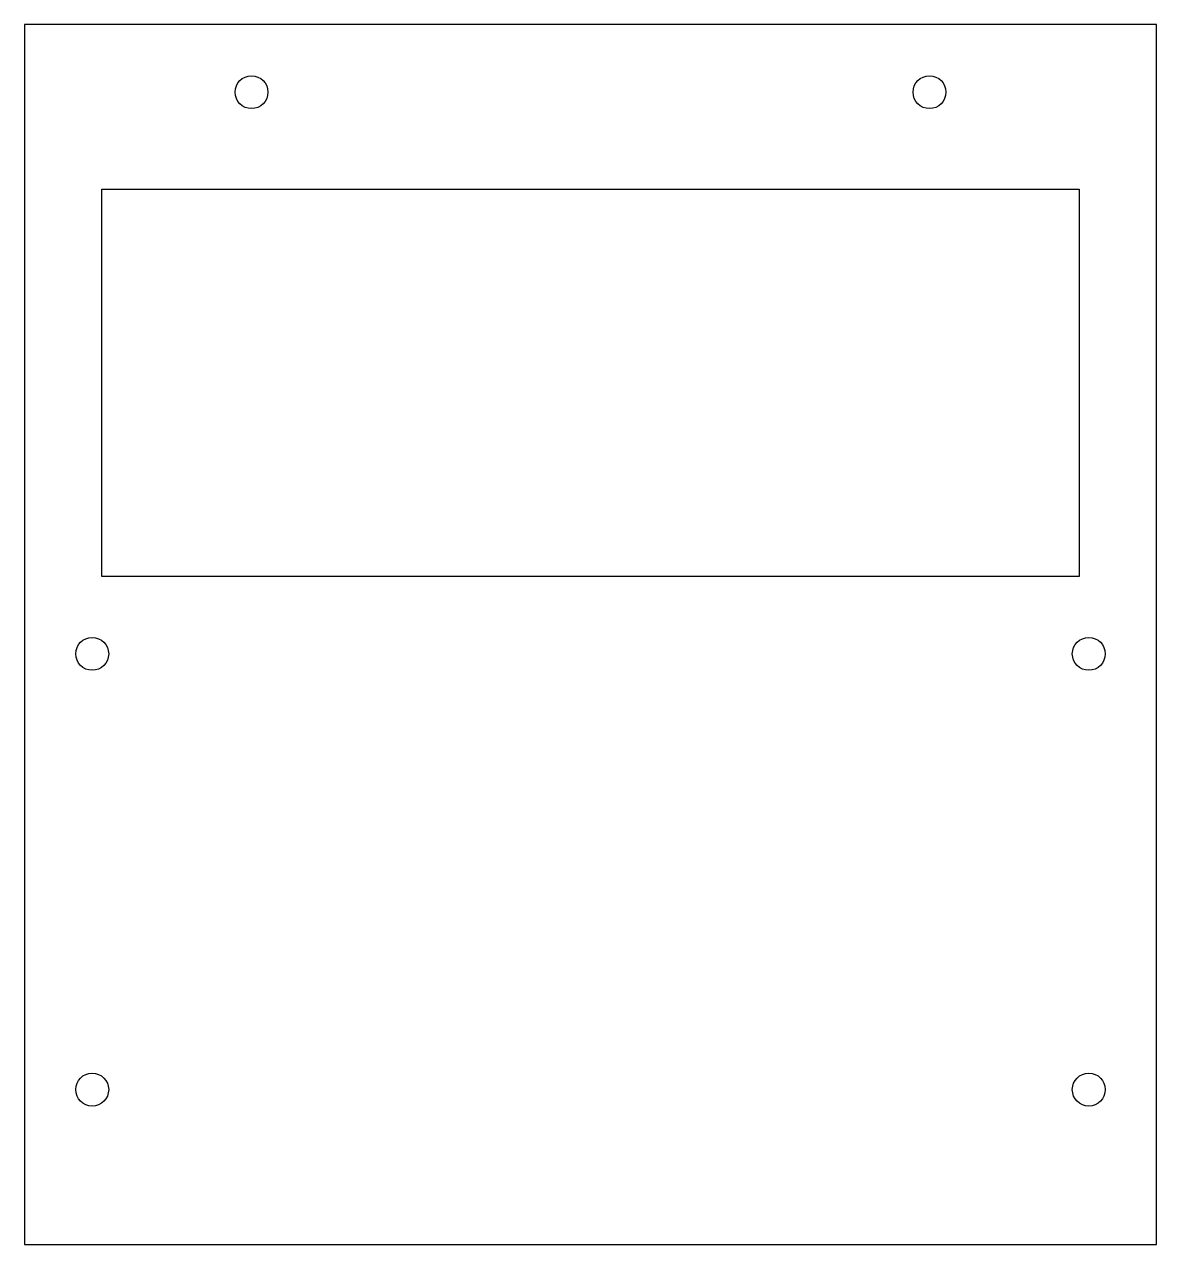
# Model space of a CAD drawing. Header units: millimetres. Extents: x 0 to 117, y 0 to 126.
import ezdxf

# ---------------------------------------------------------------- set-up
doc = ezdxf.new("R2010")
doc.units = ezdxf.units.MM

msp = doc.modelspace()

# ---------------------------------------------------------------- linework, layer by layer
for p, q in [((116.9, 126, 1.5), (0, 126, 1.5)), ((0, 126, 1.5), (0, 0, 1.5)), ((116.9, 0, 1.5), (116.9, 126, 1.5)), ((8, 69, 1.5), (8, 109, 1.5)), ((8, 109, 1.5), (108.9, 109, 1.5)), ((108.9, 109, 1.5), (108.9, 69, 1.5)), ((108.9, 69, 1.5), (8, 69, 1.5)), ((0, 0, 1.5), (116.9, 0, 1.5))]:
    msp.add_line(p, q)
for centre in [(23.45, 119, 1.5), (93.45, 119, 1.5), (7, 61, 1.5), (109.9, 61, 1.5), (7, 16, 1.5), (109.9, 16, 1.5)]:
    msp.add_circle(centre, 1.7)

doc.saveas('drawing.dxf')
